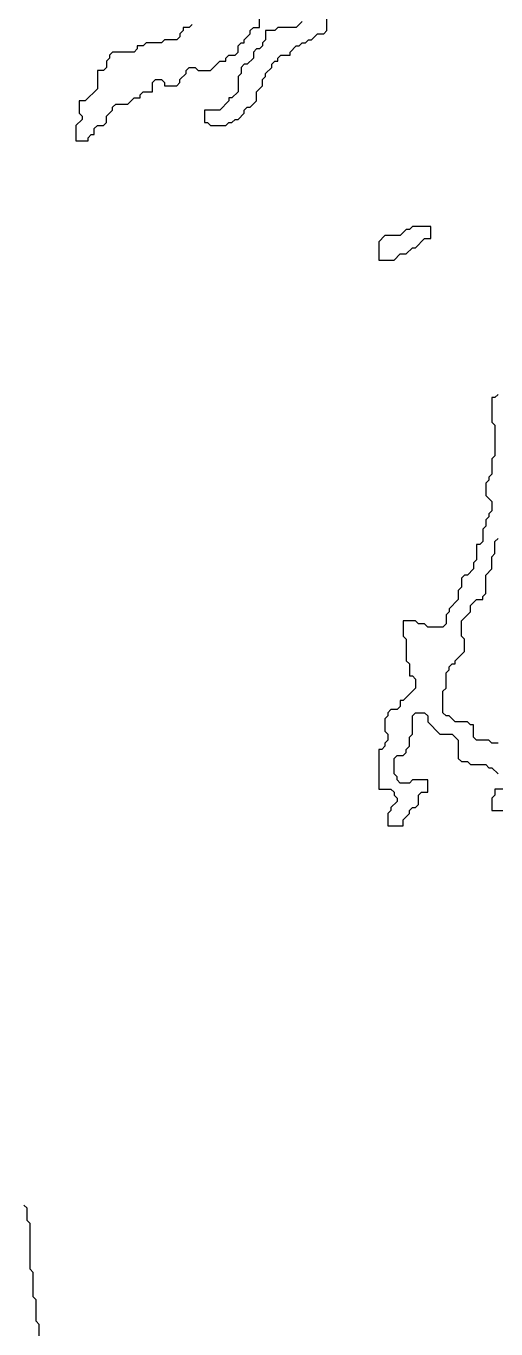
# Model space of a CAD drawing. Header units: metres. Extents: x 0 to 1000, y 0 to 1405.
# Drawn here: x 558.9 to 597.3, y 1160.4 to 1266.9 of the extents above; entities that cross this region are included whole.
import ezdxf

# ---------------------------------------------------------------- set-up
doc = ezdxf.new("R2010")
doc.units = ezdxf.units.M

msp = doc.modelspace()

# ---------------------------------------------------------------- linework, layer by layer
for points in [[(572.5, 1267), (572.25, 1266.75), (571.75, 1266.75), (571.75, 1266.5), (571.5, 1266.25), (571.5, 1266), (571.25, 1265.75), (570.25, 1265.75), (570, 1265.5), (568.75, 1265.5), (568.5, 1265.25), (568, 1265.25), (568, 1265), (567.75, 1264.75), (566, 1264.75), (565.75, 1264.5), (565.75, 1264.25), (565.5, 1264), (565.5, 1263.5), (565.25, 1263.25), (564.75, 1263.25), (564.75, 1261.75), (563.75, 1260.75), (563.25, 1260.75), (563.25, 1259.75), (563.5, 1259.5), (563.5, 1259.25), (563, 1258.75), (563, 1257.5), (564, 1257.5), (564, 1257.75), (564.25, 1258), (564.5, 1258), (564.5, 1258.5), (564.75, 1258.75), (565.25, 1258.75), (565.5, 1259), (565.5, 1259.5), (566, 1260), (566, 1260.25), (566.25, 1260.5), (567.25, 1260.5), (567.75, 1261), (568.25, 1261), (568.25, 1261.25), (568.5, 1261.5), (569.25, 1261.5), (569.25, 1262.25), (569.5, 1262.5), (570, 1262.5), (570.25, 1262.25), (570.25, 1262), (571.25, 1262), (571.5, 1262.25), (571.5, 1262.5), (572, 1263), (572, 1263.25), (572.25, 1263.5), (572.75, 1263.5), (573, 1263.25), (574, 1263.25), (574.75, 1264), (575.25, 1264), (575.25, 1264.25), (575.5, 1264.5), (576, 1264.5), (576.25, 1264.75), (576.25, 1265.25), (576.5, 1265.5), (576.75, 1265.5), (576.75, 1265.75), (577.25, 1266.25), (577.25, 1266.5), (577.5, 1266.75), (578, 1266.75), (578, 1268.25)], [(581.5, 1267.25), (581, 1266.75), (579.5, 1266.75), (579.25, 1266.5), (578.5, 1266.5), (578.5, 1265.75), (578.25, 1265.5), (578.25, 1265.25), (578, 1265), (577.75, 1265), (577.5, 1264.75), (577.5, 1264.25), (577, 1263.75), (576.75, 1263.75), (576.5, 1263.5), (576.5, 1263), (576.25, 1262.75), (576.25, 1261.5), (575.75, 1261), (575.5, 1261), (575.5, 1260.75), (574.75, 1260), (573.5, 1260), (573.5, 1259), (573.75, 1259), (574, 1258.75), (575.25, 1258.75), (575.5, 1259), (575.75, 1259), (576, 1259.25), (576.25, 1259.25), (576.75, 1259.75), (576.75, 1260), (577, 1260.25), (577.25, 1260.25), (577.75, 1260.75), (577.75, 1261.5), (578.25, 1262), (578.25, 1262.5), (578.5, 1262.75), (578.5, 1263), (579, 1263.5), (579, 1263.75), (579.25, 1264), (579.5, 1264), (579.5, 1264.25), (579.75, 1264.5), (580.5, 1264.5), (580.5, 1264.75), (581, 1265.25), (581.25, 1265.25), (581.5, 1265.5), (581.75, 1265.5), (582, 1265.75), (582.25, 1265.75), (582.75, 1266.25), (583.25, 1266.25), (583.5, 1266.5), (583.5, 1267.5)], [(597.5, 1236.75), (597.25, 1236.5), (597, 1236.5), (597, 1234.5), (597.25, 1234.25), (597.25, 1231.75), (597, 1231.5), (597, 1230.25), (596.75, 1230), (596.75, 1229.75), (596.5, 1229.5), (596.5, 1228.5), (597, 1228), (597, 1227.25), (596.75, 1227), (596.75, 1226.75), (596.5, 1226.5), (596.5, 1226), (596.25, 1225.75), (596.25, 1224.75), (596, 1224.5), (595.75, 1224.5), (595.75, 1223.25), (595.5, 1223), (595.5, 1222.5), (595, 1222), (594.75, 1222), (594.5, 1221.75), (594.5, 1221), (594.25, 1220.75), (594.25, 1220), (593.5, 1219.25), (593.5, 1219), (593.25, 1218.75), (593.25, 1218), (593, 1217.75), (591.75, 1217.75), (591.5, 1218), (591, 1218), (590.75, 1218.25), (589.75, 1218.25), (589.75, 1217), (590, 1216.75), (590, 1215), (590.25, 1214.75), (590.25, 1213.75), (590.5, 1213.75), (590.75, 1213.5), (590.75, 1212.75), (589.75, 1211.75), (589.5, 1211.75), (589.5, 1211.25), (589.25, 1211), (588.75, 1211), (588.5, 1210.75), (588.5, 1210.5), (588.25, 1210.25), (588.25, 1209.25), (588.5, 1209), (588.5, 1208.5), (588.25, 1208.25), (588.25, 1208), (588, 1207.75), (587.75, 1207.75), (587.75, 1204.5), (588.75, 1204.5), (589, 1204.25), (589, 1204), (589.25, 1203.75), (589.25, 1203.5), (588.75, 1203), (588.75, 1202.75), (588.5, 1202.5), (588.5, 1201.5), (589.75, 1201.5), (589.75, 1202), (590.25, 1202.5), (590.25, 1202.75), (590.5, 1203), (590.75, 1203), (591, 1203.25), (591, 1204), (591.25, 1204.25), (591.75, 1204.25), (591.75, 1205.25), (590.5, 1205.25), (590.25, 1205), (589.5, 1205), (589.25, 1205.25), (589.25, 1205.5), (589, 1205.75), (589, 1207), (589.25, 1207.25), (589.75, 1207.25), (590, 1207.5), (590, 1207.75), (590.25, 1208), (590.25, 1208.75), (590.5, 1209), (590.5, 1210.5), (590.75, 1210.75), (591.5, 1210.75), (591.75, 1210.5), (591.75, 1210), (592.75, 1209), (593.75, 1209), (594.25, 1208.5), (594.25, 1207), (594.5, 1206.75), (595, 1206.75), (595.25, 1206.5), (596.5, 1206.5), (596.75, 1206.25), (597, 1206.25), (597.5, 1205.75)], [(597.5, 1208.25), (597, 1208.25), (596.75, 1208.5), (595.75, 1208.5), (595.5, 1208.75), (595.5, 1209.75), (595.25, 1209.75), (595, 1210), (594, 1210), (593.5, 1210.5), (593.25, 1210.5), (593, 1210.75), (593, 1212.5), (593.25, 1212.75), (593.25, 1214), (593.5, 1214.25), (593.5, 1214.5), (593.75, 1214.75), (594, 1214.75), (594, 1215), (594.75, 1215.75), (594.75, 1216.75), (594.5, 1217), (594.5, 1218.25), (595.25, 1219), (595.25, 1219.5), (595.75, 1220), (596.25, 1220), (596.25, 1220.25), (596.5, 1220.5), (596.5, 1222), (597, 1222.5), (597, 1223.5), (597.25, 1223.75), (597.25, 1224.75), (597.5, 1225)], [(598, 1204.5), (597.25, 1204.5), (597.25, 1204), (597, 1203.75), (597, 1202.75), (598.75, 1202.75)], [(560, 1151.5), (560, 1160.75), (559.75, 1161), (559.75, 1162.75), (559.5, 1163), (559.5, 1165), (559.25, 1165.25), (559.25, 1169), (559, 1169.25), (559, 1170.25), (558.75, 1170.5)]]:
    msp.add_lwpolyline(points)
msp.add_lwpolyline([(590.5, 1250.5), (590.25, 1250.25), (590, 1250.25), (589.5, 1249.75), (588.25, 1249.75), (587.75, 1249.25), (587.75, 1247.75), (589, 1247.75), (589.5, 1248.25), (590, 1248.25), (590.5, 1248.75), (590.75, 1248.75), (591.5, 1249.5), (592, 1249.5), (592, 1250.5)], close=True)

doc.saveas('drawing.dxf')
